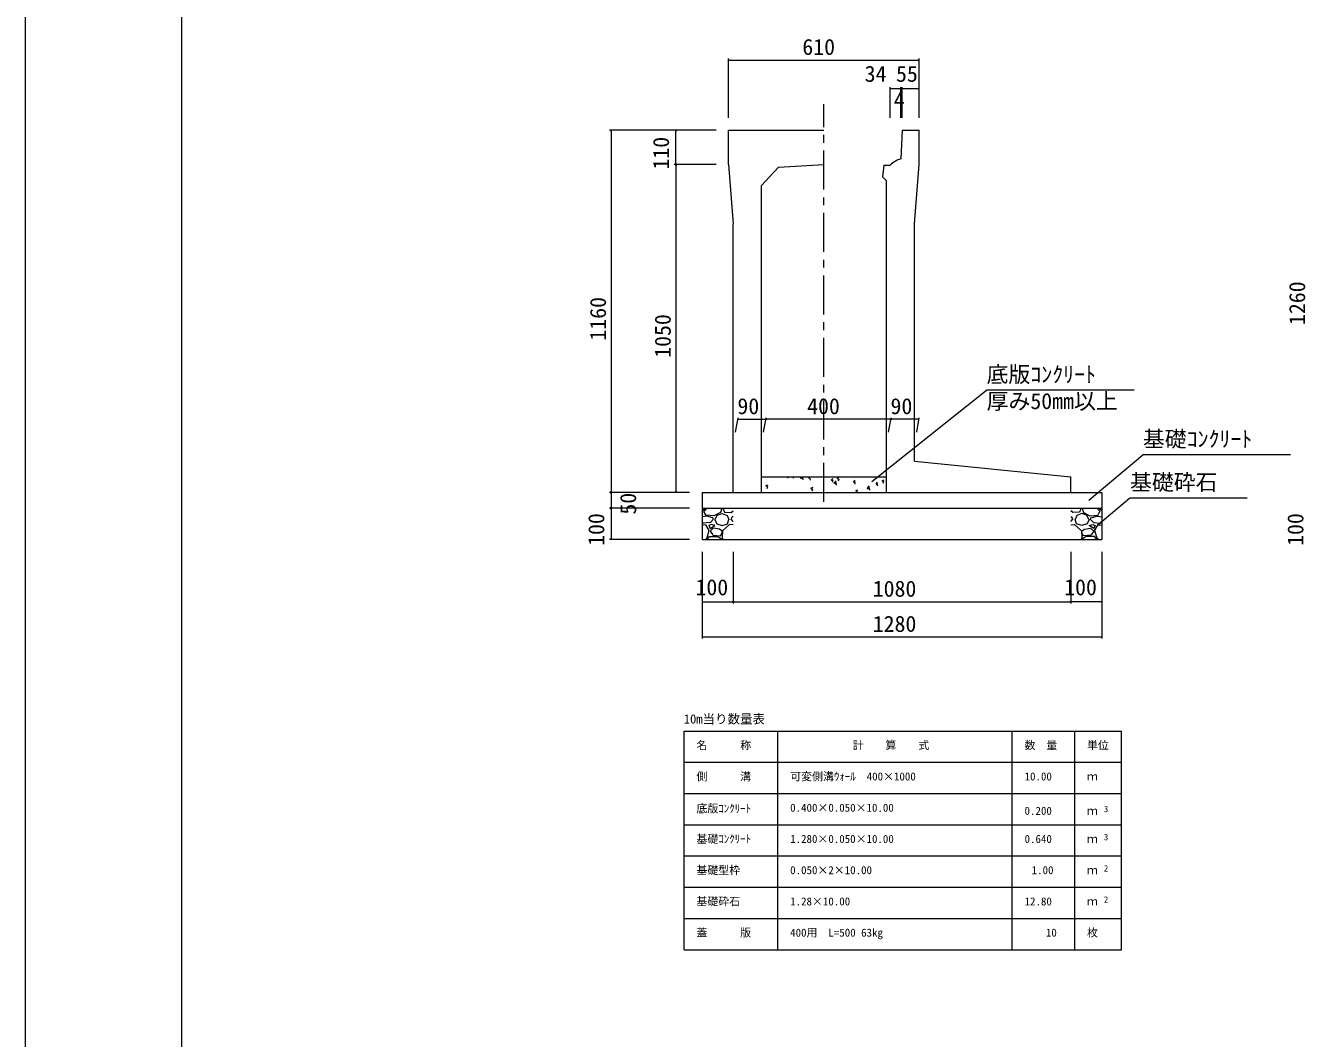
# Model space of a CAD drawing. Units: millimetres on the paper, scale 1:20. Extents: x 0 to 841, y 0 to 594.
# Drawn here: x 0 to 204.8, y 165.4 to 327.5 of the extents above; entities that cross this region are included whole.
import ezdxf
from ezdxf.enums import TextEntityAlignment as Align

# ---------------------------------------------------------------- set-up
doc = ezdxf.new("R2010")
doc.units = ezdxf.units.MM
doc.linetypes.add('USER1', pattern=[10, 6.25, -1.25, 1.25, -1.25])
for name, color, linetype, lineweight in [('D-STR-DIM（寸法）', 7, 'Continuous', 18), ('D-STR-HTXT（旗揚げ）', 4, 'Continuous', 18), ('D-STR-STRn（構造物）', 5, 'Continuous', 18), ('D-STR（構造物外形線）', 1, 'Continuous', 18), ('D-TTL(外枠）', 2, 'Continuous', 18), ('DEFPOINTS_2', 8, 'Continuous', 18)]:
    doc.layers.add(name, color=color, linetype=linetype, lineweight=lineweight)
doc.layers.add('D-STR-TXT（文字）', color=7, linetype='Continuous')
doc.styles.add('ＭＳ ゴシック', font='')
doc.styles.get('ＭＳ ゴシック').set_extended_font_data('MS Gothic')

msp = doc.modelspace()

# ---------------------------------------------------------------- linework, layer by layer
at = {"layer": 'D-STR-DIM（寸法）'}
for p, q in [((112.493, 312.775), (112.493, 322.264)), ((112.493, 322.014), (112.643, 322.039)), ((112.493, 322.014), (112.513, 322.014)), ((112.643, 321.989), (112.493, 322.014)), ((112.513, 322.014), (142.973, 322.014)), ((142.843, 322.039), (142.993, 322.014)), ((142.993, 322.014), (142.843, 321.989)), ((142.993, 322.014), (142.973, 322.014)), ((142.993, 312.775), (142.993, 322.264)), ((138.348, 312.775), (138.348, 317.681)), ((138.348, 317.431), (138.498, 317.456)), ((139.909, 317.456), (140.059, 317.431)), ((140.059, 312.775), (140.059, 317.681)), ((140.059, 312.775), (140.059, 317.681)), ((140.059, 317.431), (140.209, 317.456)), ((140.118, 317.456), (140.268, 317.431)), ((140.268, 312.766), (140.268, 317.681)), ((140.268, 312.766), (140.268, 317.681)), ((140.268, 317.431), (140.418, 317.456)), ((142.843, 317.456), (142.993, 317.431)), ((142.993, 312.775), (142.993, 317.681)), ((138.348, 317.431), (138.368, 317.431)), ((138.498, 317.406), (138.348, 317.431)), ((138.368, 317.431), (140.039, 317.431)), ((140.059, 317.431), (139.909, 317.406)), ((140.059, 317.431), (140.039, 317.431)), ((140.059, 317.431), (140.079, 317.431)), ((140.209, 317.406), (140.059, 317.431)), ((140.248, 317.431), (140.079, 317.431)), ((140.268, 317.431), (140.118, 317.406)), ((140.268, 317.431), (140.248, 317.431)), ((140.268, 317.431), (140.288, 317.431)), ((140.418, 317.406), (140.268, 317.431)), ((140.288, 317.431), (142.973, 317.431)), ((142.993, 317.431), (142.843, 317.406)), ((142.993, 317.431), (142.973, 317.431)), ((110.493, 310.775), (93.447, 310.775)), ((93.672, 310.625), (93.697, 310.775)), ((93.697, 310.775), (93.697, 310.755)), ((93.697, 310.775), (93.722, 310.625)), ((93.697, 310.755), (93.697, 252.795)), ((110.493, 310.775), (103.807, 310.775)), ((104.032, 310.625), (104.057, 310.775)), ((104.057, 310.775), (104.057, 310.755)), ((104.057, 310.775), (104.082, 310.625)), ((104.057, 305.295), (104.057, 310.755)), ((110.493, 305.275), (103.807, 305.275)), ((110.493, 305.275), (103.807, 305.275)), ((104.057, 305.275), (104.032, 305.425)), ((104.032, 305.125), (104.057, 305.275)), ((104.082, 305.425), (104.057, 305.275)), ((104.057, 305.275), (104.057, 305.295)), ((104.057, 305.275), (104.057, 305.255)), ((104.057, 305.275), (104.082, 305.125)), ((104.057, 305.255), (104.057, 252.795)), ((113.596, 262.433), (114.004, 264.746)), ((113.96, 264.496), (114.11, 264.521)), ((113.96, 264.496), (113.98, 264.496)), ((114.11, 264.471), (113.96, 264.496)), ((113.98, 264.496), (118.44, 264.496)), ((118.096, 262.433), (118.504, 264.746)), ((118.096, 262.433), (118.504, 264.746)), ((118.31, 264.521), (118.46, 264.496)), ((118.46, 264.496), (118.31, 264.471)), ((118.46, 264.496), (118.44, 264.496)), ((118.46, 264.496), (118.61, 264.521)), ((118.46, 264.496), (118.48, 264.496)), ((118.61, 264.471), (118.46, 264.496)), ((138.44, 264.496), (118.48, 264.496)), ((138.096, 262.433), (138.504, 264.746)), ((138.096, 262.433), (138.504, 264.746)), ((138.31, 264.521), (138.46, 264.496)), ((138.46, 264.496), (138.31, 264.471)), ((138.46, 264.496), (138.44, 264.496)), ((138.46, 264.496), (138.61, 264.521)), ((138.46, 264.496), (138.48, 264.496)), ((138.61, 264.471), (138.46, 264.496)), ((142.94, 264.496), (138.48, 264.496)), ((142.596, 262.433), (143.004, 264.746)), ((142.81, 264.521), (142.96, 264.496)), ((142.96, 264.496), (142.81, 264.471)), ((142.96, 264.496), (142.94, 264.496)), ((106.243, 252.775), (93.447, 252.775)), ((106.243, 252.775), (93.447, 252.775)), ((93.697, 252.775), (93.672, 252.925)), ((93.672, 252.625), (93.697, 252.775)), ((93.722, 252.925), (93.697, 252.775)), ((93.697, 252.775), (93.697, 252.795)), ((93.697, 252.775), (93.697, 252.755)), ((93.697, 252.775), (93.722, 252.625)), ((93.697, 252.755), (93.697, 250.295)), ((106.243, 252.775), (103.807, 252.775)), ((104.057, 252.775), (104.032, 252.925)), ((104.082, 252.925), (104.057, 252.775)), ((104.057, 252.775), (104.057, 252.795)), ((106.243, 250.275), (93.447, 250.275)), ((106.243, 250.275), (93.447, 250.275)), ((93.697, 250.275), (93.672, 250.425)), ((93.672, 250.125), (93.697, 250.275)), ((93.722, 250.425), (93.697, 250.275)), ((93.697, 250.275), (93.697, 250.295)), ((93.697, 250.275), (93.697, 250.255)), ((93.697, 250.275), (93.722, 250.125)), ((93.697, 250.255), (93.697, 245.295)), ((106.243, 245.275), (93.447, 245.275)), ((93.697, 245.275), (93.672, 245.425)), ((93.722, 245.425), (93.697, 245.275)), ((93.697, 245.275), (93.697, 245.295)), ((108.243, 243.275), (108.243, 229.402)), ((108.243, 243.275), (108.243, 235.025)), ((113.243, 243.275), (113.243, 235.025)), ((113.243, 243.275), (113.243, 235.025)), ((167.243, 243.275), (167.243, 235.025)), ((167.243, 243.275), (167.243, 235.025)), ((172.243, 243.275), (172.243, 235.025)), ((172.243, 243.275), (172.243, 229.402)), ((108.243, 235.275), (108.393, 235.3)), ((108.243, 235.275), (108.263, 235.275)), ((108.393, 235.25), (108.243, 235.275)), ((108.263, 235.275), (113.223, 235.275)), ((113.093, 235.3), (113.243, 235.275)), ((113.243, 235.275), (113.093, 235.25)), ((113.243, 235.275), (113.223, 235.275)), ((113.243, 235.275), (113.393, 235.3)), ((113.243, 235.275), (113.263, 235.275)), ((113.393, 235.25), (113.243, 235.275)), ((113.263, 235.275), (167.223, 235.275)), ((167.093, 235.3), (167.243, 235.275)), ((167.243, 235.275), (167.093, 235.25)), ((167.243, 235.275), (167.223, 235.275)), ((167.243, 235.275), (167.393, 235.3)), ((167.243, 235.275), (167.263, 235.275)), ((167.393, 235.25), (167.243, 235.275)), ((172.223, 235.275), (167.263, 235.275)), ((172.093, 235.3), (172.243, 235.275)), ((172.243, 235.275), (172.093, 235.25)), ((172.243, 235.275), (172.223, 235.275)), ((108.243, 229.652), (108.393, 229.677)), ((108.243, 229.652), (108.263, 229.652)), ((108.393, 229.627), (108.243, 229.652)), ((108.263, 229.652), (172.223, 229.652)), ((172.093, 229.677), (172.243, 229.652)), ((172.243, 229.652), (172.093, 229.627)), ((172.243, 229.652), (172.223, 229.652))]:
    msp.add_line(p, q, dxfattribs=at)
at = {"layer": 'D-STR-HTXT（旗揚げ）'}
for p, q in [((135.437, 254.54), (153.787, 269.135)), ((177.385, 269.135), (153.787, 269.135)), ((170.149, 251.544), (178.795, 258.808)), ((202.393, 258.808), (178.795, 258.808)), ((171.561, 247.615), (176.644, 251.877)), ((195.508, 251.877), (176.644, 251.877)), ((105.39, 214.589), (175.39, 214.589)), ((105.39, 179.589), (105.39, 214.589)), ((120.39, 179.589), (120.39, 214.589)), ((157.89, 179.589), (157.89, 214.589)), ((167.89, 198.589), (167.89, 214.589)), ((167.89, 179.589), (167.89, 214.589)), ((175.39, 179.589), (175.39, 214.589)), ((105.39, 209.589), (175.39, 209.589)), ((105.39, 204.589), (175.39, 204.589)), ((105.39, 199.589), (175.39, 199.589)), ((105.39, 194.589), (175.39, 194.589)), ((105.39, 189.589), (175.39, 189.589)), ((105.39, 184.589), (175.39, 184.589)), ((105.39, 179.589), (175.39, 179.589))]:
    msp.add_line(p, q, dxfattribs=at)
at = {"layer": 'D-STR-STRn（構造物）', "color": 7, "linetype": 'USER1'}
msp.add_line((127.743, 251.282), (127.743, 314.93), dxfattribs=at)
at = {"layer": 'D-STR-STRn（構造物）', "color": 7}
for p, q in [((117.743, 255.275), (137.743, 255.275)), ((118.475, 253.886), (118.825, 254.021)), ((122.004, 255.08), (121.968, 255.275)), ((122.886, 255.054), (122.96, 255.275)), ((124.007, 255.077), (124.197, 255.275)), ((124.007, 255.077), (124.451, 255.008)), ((124.409, 254.786), (124.354, 255.26)), ((125.331, 255.071), (125.502, 255.275)), ((125.331, 255.071), (125.629, 255.045)), ((125.591, 254.766), (125.533, 255.079)), ((128.917, 254.757), (129.158, 255.044)), ((128.917, 254.757), (129.216, 254.731)), ((129.177, 254.452), (129.119, 254.766)), ((129.343, 254.25), (129.732, 254.656)), ((129.343, 254.25), (129.788, 254.181)), ((129.745, 253.958), (129.69, 254.433)), ((129.862, 255.098), (130.212, 255.233)), ((129.862, 255.098), (130.111, 254.931)), ((130.071, 254.653), (130.173, 254.956)), ((132.503, 254.443), (132.744, 254.73)), ((132.503, 254.443), (132.802, 254.417)), ((132.763, 254.139), (132.706, 254.452)), ((136.09, 254.129), (136.331, 254.417)), ((136.09, 254.129), (136.388, 254.103)), ((136.35, 253.825), (136.292, 254.138)), ((137.048, 254.698), (137.398, 254.832)), ((137.048, 254.698), (137.296, 254.53)), ((137.257, 254.253), (137.358, 254.555)), ((118.475, 253.886), (118.724, 253.719)), ((118.685, 253.441), (118.786, 253.743)), ((125.661, 253.486), (126.011, 253.62)), ((125.661, 253.486), (125.91, 253.318)), ((125.87, 253.041), (125.972, 253.343)), ((132.846, 253.085), (133.197, 253.22)), ((132.847, 253.085), (133.095, 252.918)), ((133.101, 252.775), (133.157, 252.942)), ((134.679, 253.422), (135.069, 253.828)), ((134.679, 253.422), (135.124, 253.353)), ((135.082, 253.13), (135.026, 253.605))]:
    msp.add_line(p, q, dxfattribs=at)
at = {"layer": 'D-STR-STRn（構造物）'}
for p, q in [((108.243, 252.775), (108.243, 245.275)), ((108.243, 252.775), (172.243, 252.775)), ((172.243, 252.775), (172.243, 245.275)), ((108.243, 250.275), (172.243, 250.275)), ((108.243, 249.84), (108.806, 250.275)), ((108.552, 249.723), (109.049, 250.275)), ((111.404, 250.273), (111.204, 249.573)), ((111.574, 250.275), (111.844, 249.635)), ((168.913, 250.275), (168.643, 249.635)), ((169.083, 250.273), (169.283, 249.573)), ((171.935, 249.723), (171.438, 250.275)), ((172.243, 249.84), (171.68, 250.275)), ((109.006, 248.967), (108.243, 248.887)), ((108.45, 247.889), (108.243, 248.115)), ((109.599, 247.976), (108.449, 247.876)), ((108.912, 249.12), (108.562, 249.72)), ((110.149, 249.033), (108.899, 249.133)), ((110, 248.726), (109, 248.976)), ((110.052, 248.473), (109.602, 247.973)), ((110.053, 248.47), (110.003, 248.72)), ((111.204, 249.569), (110.154, 249.019)), ((110.298, 248.474), (110.598, 247.774)), ((110.351, 248.473), (110.651, 249.173)), ((110.653, 249.173), (111.453, 249.423)), ((111.45, 249.423), (112.25, 249.123)), ((111.849, 249.62), (112.899, 249.57)), ((112.253, 249.121), (112.553, 248.471)), ((112.3, 247.775), (112.55, 248.475)), ((113.243, 248.115), (112.9, 248.489)), ((112.901, 248.474), (113.051, 248.874)), ((112.902, 249.577), (113.243, 249.84)), ((113.243, 248.887), (113.056, 248.867)), ((167.584, 249.577), (167.243, 249.84)), ((167.243, 248.887), (167.43, 248.867)), ((167.243, 248.115), (167.586, 248.489)), ((167.586, 248.474), (167.436, 248.874)), ((168.638, 249.62), (167.588, 249.57)), ((168.234, 249.121), (167.934, 248.471)), ((168.186, 247.775), (167.936, 248.475)), ((169.036, 249.423), (168.236, 249.123)), ((169.834, 249.173), (169.034, 249.423)), ((169.282, 249.569), (170.332, 249.019)), ((170.136, 248.473), (169.836, 249.173)), ((170.189, 248.474), (169.889, 247.774)), ((170.338, 249.033), (171.588, 249.133)), ((170.434, 248.47), (170.484, 248.72)), ((170.435, 248.473), (170.885, 247.973)), ((170.486, 248.726), (171.486, 248.976)), ((170.888, 247.976), (172.038, 247.876)), ((171.48, 248.967), (172.243, 248.887)), ((171.575, 249.12), (171.925, 249.72)), ((172.036, 247.889), (172.243, 248.115)), ((108.853, 247.568), (108.243, 247.619)), ((109.413, 246.676), (108.863, 247.576)), ((109.003, 245.421), (109.403, 246.671)), ((109.35, 247.523), (109.55, 247.023)), ((109.701, 247.671), (109.351, 247.521)), ((109.55, 247.024), (110.3, 247.474)), ((109.55, 246.575), (109.95, 245.975)), ((110.052, 247.073), (109.552, 246.573)), ((110.304, 247.474), (109.704, 247.674)), ((109.954, 245.971), (111.204, 245.821)), ((111.058, 246.926), (110.058, 247.076)), ((110.598, 247.769), (111.448, 247.519)), ((111.463, 246.562), (111.063, 246.912)), ((111.203, 245.824), (111.453, 246.274)), ((111.5, 246.625), (111.45, 245.575)), ((111.452, 246.273), (111.452, 246.573)), ((111.455, 247.52), (112.305, 247.77)), ((112.653, 247.673), (111.503, 246.623)), ((113.243, 247.619), (112.653, 247.668)), ((167.243, 247.619), (167.833, 247.668)), ((167.834, 247.673), (168.984, 246.623)), ((169.032, 247.52), (168.182, 247.77)), ((168.987, 246.625), (169.037, 245.575)), ((169.024, 246.562), (169.424, 246.912)), ((169.283, 245.824), (169.033, 246.274)), ((169.035, 246.273), (169.035, 246.573)), ((169.889, 247.769), (169.039, 247.519)), ((170.533, 245.971), (169.283, 245.821)), ((169.429, 246.926), (170.429, 247.076)), ((170.183, 247.474), (170.783, 247.674)), ((170.936, 247.024), (170.186, 247.474)), ((170.435, 247.073), (170.935, 246.573)), ((170.936, 246.575), (170.536, 245.975)), ((170.785, 247.671), (171.135, 247.521)), ((171.137, 247.523), (170.937, 247.023)), ((171.074, 246.676), (171.624, 247.576)), ((171.484, 245.421), (171.084, 246.671)), ((171.633, 247.568), (172.243, 247.619)), ((108.243, 245.275), (141.743, 245.275)), ((108.243, 245.275), (172.243, 245.275)), ((108.806, 245.275), (109.002, 245.427)), ((109.049, 245.275), (109.452, 245.723)), ((109.452, 245.723), (110.752, 245.723)), ((110.75, 245.734), (111.4, 245.284)), ((111.444, 245.585), (111.574, 245.275)), ((169.043, 245.585), (168.913, 245.275)), ((169.736, 245.734), (169.086, 245.284)), ((171.035, 245.723), (169.735, 245.723)), ((171.438, 245.275), (171.035, 245.723)), ((171.68, 245.275), (171.484, 245.427))]:
    msp.add_line(p, q, dxfattribs=at)
at = {"layer": 'D-STR（構造物外形線）'}
for p, q in [((112.493, 305.275), (112.493, 310.775)), ((112.493, 310.775), (127.743, 310.775)), ((140.268, 310.775), (140.059, 306.183)), ((140.268, 310.775), (142.993, 310.775)), ((142.993, 305.275), (142.993, 310.775)), ((112.493, 305.275), (113.243, 295.775)), ((120.488, 304.84), (127.743, 305.275)), ((137.348, 305.175), (137.135, 303.321)), ((137.348, 305.175), (138.348, 305.175)), ((142.243, 295.775), (142.993, 305.275)), ((117.743, 301.925), (120.488, 304.84)), ((137.135, 303.321), (137.743, 302.675)), ((117.743, 252.775), (117.743, 301.925)), ((137.743, 252.775), (137.743, 302.675)), ((113.243, 252.775), (113.243, 295.775)), ((142.243, 257.775), (142.243, 295.775)), ((142.243, 257.775), (167.243, 255.275)), ((167.243, 252.775), (167.243, 255.275)), ((113.243, 252.775), (117.743, 252.775)), ((137.743, 252.775), (142.243, 252.775)), ((138.243, 252.775), (167.243, 252.775))]:
    msp.add_line(p, q, dxfattribs=at)
msp.add_arc((141.17, 302.34), 4, 106.13239, 134.86529, dxfattribs=at)
at = {"layer": 'D-TTL(外枠）'}
msp.add_line((25, 20), (25, 574), dxfattribs=at)
at = {"layer": 'DEFPOINTS_2'}
msp.add_line((0, 0), (0, 594), dxfattribs=at)

# ---------------------------------------------------------------- texts
at = {"layer": 'D-STR-DIM（寸法）', "style": 'ＭＳ ゴシック'}
for s, p in [('610', (124.297, 322.064)), ('34', (134.273, 317.756)), ('55', (139.287, 317.756)), ('4', (138.931, 313.56)), ('90', (113.909, 264.546)), ('400', (125.067, 264.546)), ('90', (138.409, 264.546)), ('100', (107.199, 235.554)), ('1080', (135.562, 235.325)), ('100', (166.199, 235.554)), ('1280', (135.562, 229.702))]:
    msp.add_text(s, height=2.566, dxfattribs=at).set_placement(p, align=Align.BOTTOM_LEFT)
for s, p in [('110', (103.732, 304.481)), ('1260', (205.531, 279.594)), ('1160', (93.647, 277.094)), ('1050', (104.007, 274.344)), ('50', (98.465, 249.242)), ('100', (93.372, 244.231)), ('100', (205.256, 244.231))]:
    msp.add_text(s, height=2.566, rotation=90, dxfattribs=at).set_placement(p, align=Align.BOTTOM_LEFT)
at = {"layer": 'D-STR-TXT（文字）', "style": 'ＭＳ ゴシック'}
for s, height, p in [('底版ｺﾝｸﾘｰﾄ', 2.566, (153.787, 269.635)), ('厚み50mm以上', 2.566, (153.787, 265.363)), ('基礎ｺﾝｸﾘｰﾄ', 2.566, (178.795, 259.308)), ('基礎砕石', 2.566, (176.727, 252.377)), ('10m当り数量表', 1.466, (105.335, 215.352)), ('名\u3000\u3000\u3000称', 1.283, (107.351, 211.291)), ('計\u3000\u3000算\u3000\u3000式', 1.283, (132.355, 211.291)), ('数\u3000量', 1.283, (159.851, 211.291)), ('単位', 1.283, (169.851, 211.291)), ('側\u3000\u3000\u3000溝', 1.283, (107.351, 206.291)), ('可変側溝ｳｫｰﾙ\u3000400×1000', 1.283, (122.351, 206.291)), ('10.00', 1.283, (159.864, 206.291)), ('ｍ', 1.283, (169.851, 206.291)), ('底版ｺﾝｸﾘｰﾄ', 1.283, (107.351, 201.158)), ('0.400×0.050×10.00', 1.283, (122.351, 201.291)), ('0.200', 1.283, (159.864, 200.791)), ('ｍ', 1.283, (169.851, 200.791)), ('3', 1.026, (172.552, 201.293)), ('基礎ｺﾝｸﾘｰﾄ', 1.283, (107.351, 196.291)), ('1.280×0.050×10.00', 1.283, (122.351, 196.291)), ('0.640', 1.283, (159.864, 196.291)), ('ｍ', 1.283, (169.851, 196.291)), ('3', 1.026, (172.552, 196.793)), ('基礎型枠', 1.283, (107.351, 191.291)), ('0.050×2×10.00', 1.283, (122.351, 191.291)), ('1.00', 1.283, (161.001, 191.291)), ('ｍ', 1.283, (169.851, 191.291)), ('2', 1.026, (172.552, 191.793)), ('基礎砕石', 1.283, (107.351, 186.291)), ('1.28×10.00', 1.283, (122.351, 186.291)), ('12.80', 1.283, (159.864, 186.291)), ('ｍ', 1.283, (169.851, 186.291)), ('2', 1.026, (172.552, 186.793)), ('蓋\u3000\u3000\u3000版', 1.283, (107.351, 181.291)), ('400用\u3000L=500 63kg', 1.283, (122.351, 181.291)), ('10', 1.283, (163.275, 181.291)), ('枚', 1.283, (169.851, 181.291))]:
    msp.add_text(s, height=height, dxfattribs=at).set_placement(p, align=Align.BOTTOM_LEFT)

doc.saveas('drawing.dxf')
